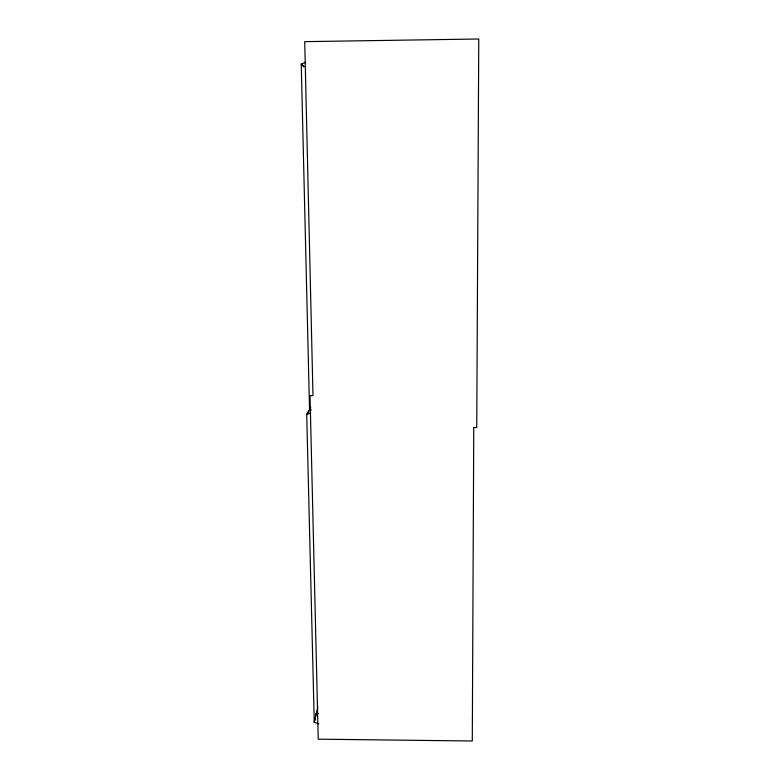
<?xml version="1.0" encoding="UTF-8"?>
<svg xmlns="http://www.w3.org/2000/svg" width="780" height="780" viewBox="0 0 780 780"><rect width="100%" height="100%" fill="white"/><g stroke="black" fill="none" stroke-linecap="round" stroke-linejoin="round"><path stroke-width="1.17" d="M309.065 410.826L309.133 410.007L306.715 414.59L314.262 722.29L318.844 723.879M303.839 66.914L303.907 66.232L301.236 64.213L309.543 409.666L310.694 407.803M316.427 712.881L314.262 722.29L317.831 706.953M309.543 409.666L310.723 407.608M305.692 62.264L301.236 64.038L303.839 66.69M311.327 409.802L309.065 410.621L306.706 414.443L310.742 412.981M316.368 713.417L318.318 713.437M473.762 427.498L472.29 741L318.23 739.167L310.021 395.596L312.985 395.596L304.717 41.642L478.764 39L476.746 427.498L473.762 427.498"/></g></svg>
